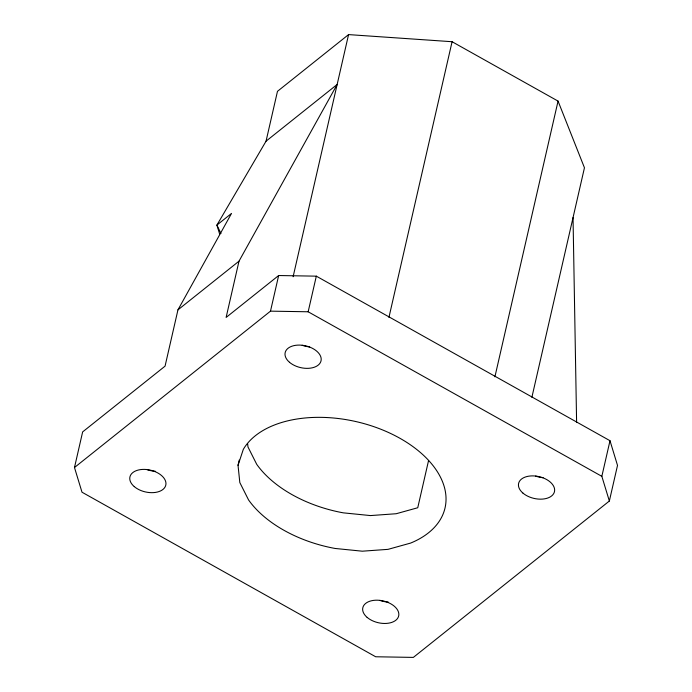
<?xml version="1.0" encoding="UTF-8"?>
<svg xmlns="http://www.w3.org/2000/svg" width="692" height="692" viewBox="0 0 692 692"><rect width="100%" height="100%" fill="white"/><g stroke="black" fill="none" stroke-linecap="round" stroke-linejoin="round"><path stroke-width="1.04" d="M220.947 233.507L216.907 225.09L266.048 141.185L337.151 84.467L239 261.178L226.111 317.455L278.651 275.528L316.322 276.16L609.998 440.717L617.515 465.405L609.358 501.025L413.349 657.4L375.678 656.769L82.002 492.211L74.485 467.524L82.642 431.903L165.059 366.154L177.948 309.878L231.517 213.43L216.907 225.09L219.641 234.078M266.048 141.185L277.475 91.327L348.569 34.6L452.084 41.719L558.055 101.101L584.455 167.775L531.88 397.312M74.485 467.524L270.494 311.149L278.651 275.528M238.031 465.309L243.316 449.342A105.789 64.252 12.9 0 1 399.716 438.166A105.789 64.252 12.9 0 1 410.607 543.082L388.022 549.353L362.288 551.195L335.17 548.471A105.789 64.252 12.9 0 1 248.566 499.944L239.821 482.566L238.031 465.309L239.224 460.068M293.114 276.748L348.569 34.6M609.358 501.025L601.841 476.338L308.156 311.781L316.322 276.16M388.93 317.429L452.084 41.719M428.59 460.422L417.752 507.746L396.179 513.732L370.445 515.575L343.327 512.85A105.789 64.252 12.9 0 1 256.723 464.332L247.978 446.954L247.641 443.754M494.91 376.811L558.055 101.101M601.841 476.338L609.998 440.717M177.948 309.878L239 261.178M270.494 311.149L308.156 311.781M573.037 217.643L576.609 422.527M155.371 471.269A18.399 11.176 12.9 0 1 146.946 469.591M309.661 346.9A18.399 11.176 12.9 0 1 302.188 345.282M543.108 477.696A18.399 11.176 12.9 0 1 535.625 476.087M388.247 602.057A18.399 11.176 12.9 0 1 379.822 600.388M134.257 486.597A18.399 11.176 12.9 0 0 165.007 487.107A18.399 11.176 12.9 0 0 144.317 469.392A18.399 11.176 12.9 0 0 134.257 486.597M367.132 617.385A18.399 11.176 12.9 0 0 397.891 617.904A18.399 11.176 12.9 0 0 377.201 600.189A18.399 11.176 12.9 0 0 367.132 617.385M522.936 493.093A18.399 11.176 12.9 0 0 553.687 493.604A18.399 11.176 12.9 0 0 532.996 475.888A18.399 11.176 12.9 0 0 522.936 493.093M289.498 362.288A18.399 11.176 12.9 0 0 320.249 362.798A18.399 11.176 12.9 0 0 299.558 345.083A18.399 11.176 12.9 0 0 289.498 362.288"/></g></svg>
